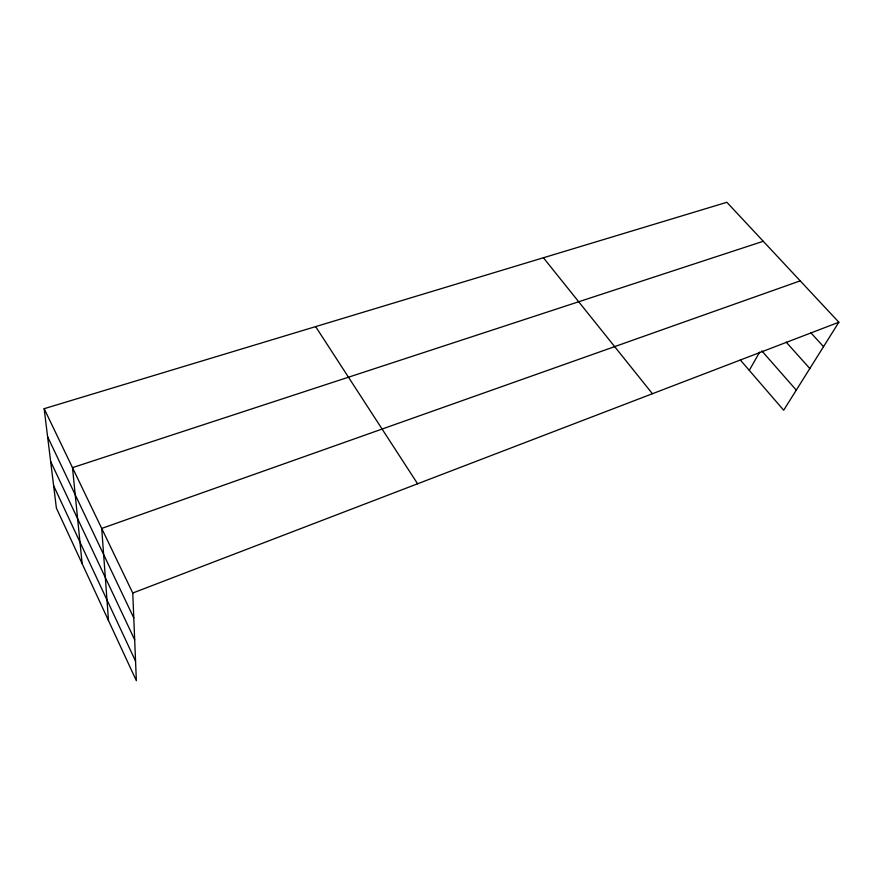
<?xml version="1.0" encoding="UTF-8"?>
<svg xmlns="http://www.w3.org/2000/svg" width="883" height="883" viewBox="0 0 883 883"><rect width="100%" height="100%" fill="white"/><g stroke="black" fill="none" stroke-linecap="round" stroke-linejoin="round"><path stroke-width="1.32" d="M749.281 370.363L759.634 352.151M44.15 408.686L132.759 593.023L136.357 680.705L56.38 508.056L44.15 408.686L726.875 202.295L838.85 322.229L783.674 410.231L740.351 360.021M132.759 593.023L838.85 322.229M800.219 280.849L101.711 528.431L108.499 620.572M763.276 241.28L72.494 467.648L82.13 563.63M810.749 332.659L823.53 346.655M786.168 342.118L809.821 368.531M761.841 350.915L796.278 390.12M543.42 257.759L652.416 393.73M315.639 326.611L417.604 483.785M47.594 436.688L133.775 617.901M50.651 461.478L134.68 639.811M53.631 485.705L135.552 661.135"/></g></svg>
